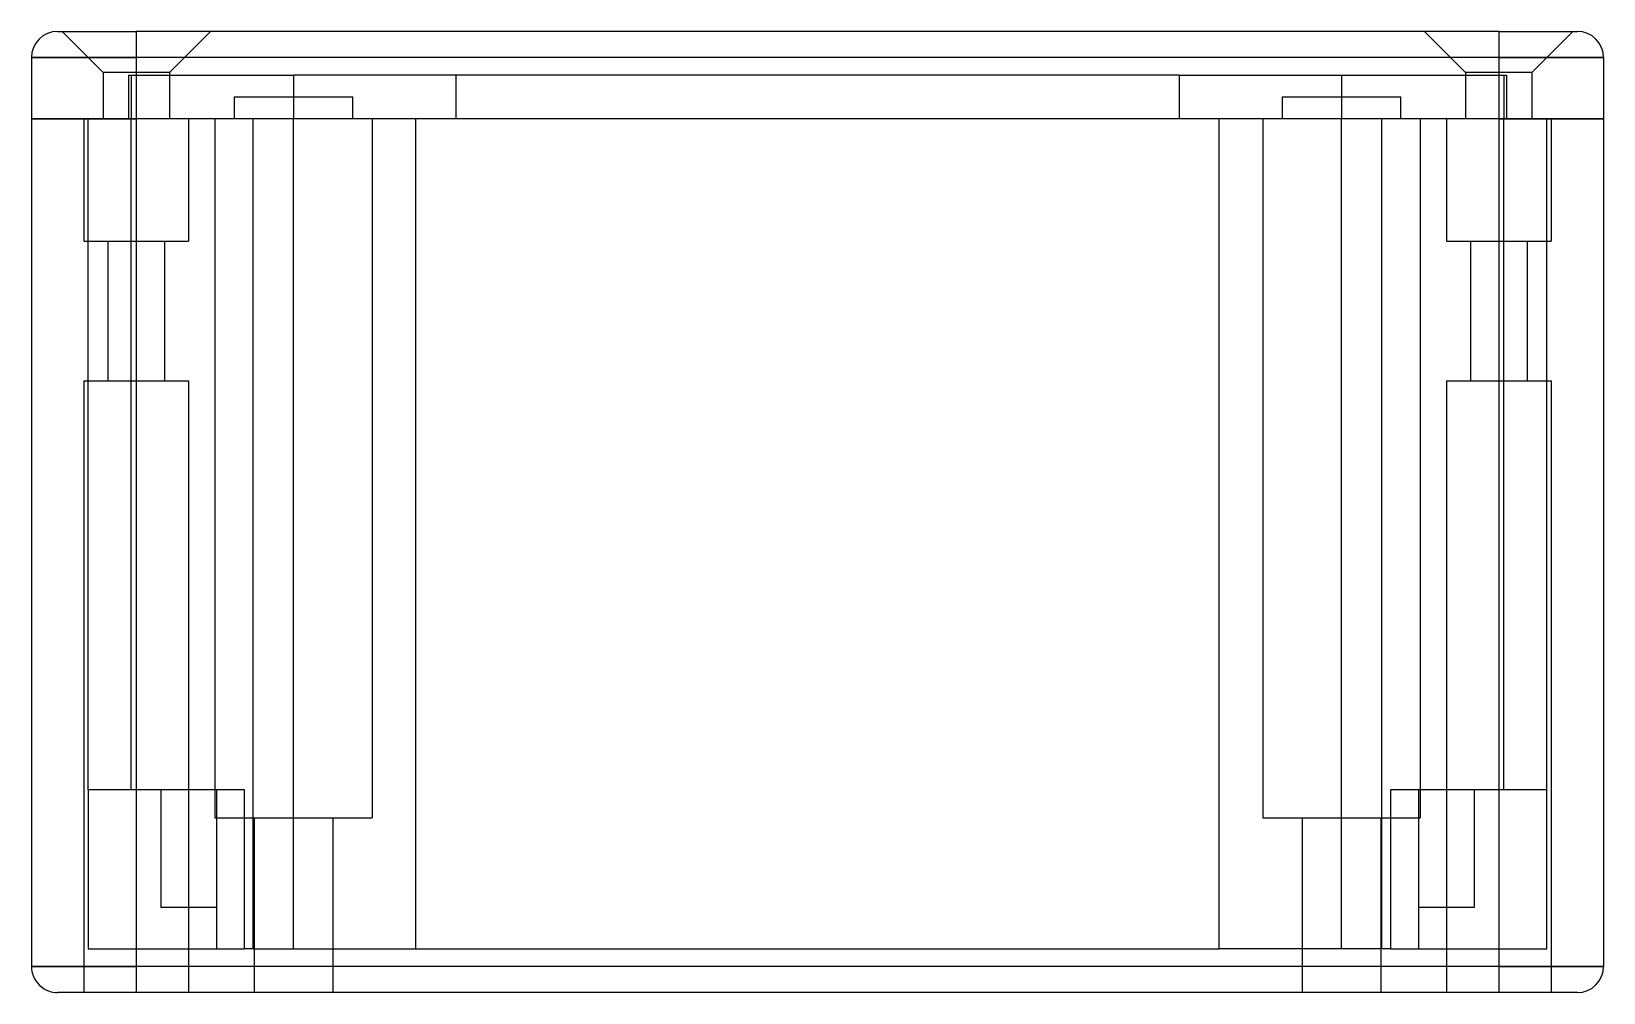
# Model space of a CAD drawing. Header units: millimetres. Extents: x -45 to 45, y -50 to 5.
import ezdxf

# ---------------------------------------------------------------- set-up
doc = ezdxf.new("R2010")
doc.units = ezdxf.units.MM
doc.layers.add('MAIN-1', color=7, linetype='Continuous')
doc.layers.add('MAIN-2', color=7, linetype='Continuous')

msp = doc.modelspace()

# ---------------------------------------------------------------- linework, layer by layer
at = {"layer": 'MAIN-1'}
for p, q in [((-43.5, 5), (-39, 5)), ((-39, 5), (-39, 3.5)), ((39, 5), (-39, 5)), ((39, 5), (43.5, 5)), ((39, 5), (39, 3.5)), ((-45, 3.5), (-45, 0)), ((-45, 3.5), (-39, 3.5)), ((-39, 3.5), (-39, 0)), ((39, 3.5), (-39, 3.5)), ((39, 3.5), (39, 0)), ((39, 3.5), (45, 3.5)), ((45, 3.5), (45, 0)), ((-39, 0), (-45, 0)), ((-45, 0), (-39, 0)), ((-45, 0), (-45, -48.5)), ((39, 0), (-39, 0)), ((39, 0), (-39, 0)), ((-39, 0), (-39, -48.5)), ((45, 0), (39, 0)), ((39, 0), (39, -48.5)), ((39, 0), (45, 0)), ((45, 0), (45, -48.5)), ((-45, -48.5), (-39, -48.5)), ((39, -48.5), (-39, -48.5)), ((-39, -48.5), (-39, -50)), ((39, -48.5), (45, -48.5)), ((39, -48.5), (39, -50)), ((-39, -50), (-43.5, -50)), ((39, -50), (-39, -50)), ((43.5, -50), (39, -50))]:
    msp.add_line(p, q, dxfattribs=at)
for centre, start, end in [((-43.5, 3.5), 89.99998, 179.99998), ((43.5, 3.5), 0, 89.99998), ((-43.5, -48.5), 179.99998, 270.00002), ((43.5, -48.5), 270.00002, 0)]:
    msp.add_arc(centre, 1.5, start, end, dxfattribs=at)
at = {"layer": 'MAIN-2'}
for p, q in [((-43.5, 5), (-43.5, 5)), ((-43.25, 5), (-40.9, 2.65)), ((-43.25, 5), (-40.9, 2.65)), ((-39, 5), (-39, 3.5)), ((-37.1, 2.65), (-34.75, 5)), ((-37.1, 2.65), (-34.75, 5)), ((34.75, 5), (37.1, 2.65)), ((34.75, 5), (37.1, 2.65)), ((39, 5), (39, 3.5)), ((40.9, 2.65), (43.25, 5)), ((40.9, 2.65), (43.25, 5)), ((43.5, 5), (43.5, 5)), ((-45, 3.5), (-45, 3.5)), ((-39, 3.5), (-45, 3.5)), ((39, 3.5), (-39, 3.5)), ((-39, 3.5), (-39, 0)), ((45, 3.5), (39, 3.5)), ((39, 3.5), (39, 0)), ((45, 3.5), (45, 3.5)), ((-39, 2.65), (-40.9, 2.65)), ((-39, 2.65), (-40.9, 2.65)), ((-40.9, 2.65), (-40.9, 0)), ((-40.9, 2.65), (-40.9, 0)), ((-39.45, 2.5), (-39.45, 0)), ((-39.45, 2.5), (-39.45, 2.5)), ((-39.45, 2.5), (-39.3, 2.5)), ((-39.3, 2.5), (-39.3, 0)), ((-39.3, 2.5), (-30, 2.5)), ((-37.1, 2.65), (-39, 2.65)), ((-37.1, 2.65), (-39, 2.65)), ((-37.1, 2.65), (-37.1, 0)), ((-37.1, 2.65), (-37.1, 0)), ((-30, 2.5), (-30, 0)), ((-30, 2.5), (-30, 2.5)), ((20.7, 2.5), (-30, 2.5)), ((-30, 2.5), (-30, 0)), ((-20.7, 2.5), (-20.7, 0)), ((-20.7, 2.5), (-20.7, 2.5)), ((20.7, 2.5), (20.7, 0)), ((20.7, 2.5), (20.7, 2.5)), ((20.7, 2.5), (30, 2.5)), ((30, 2.5), (30, 0)), ((30, 2.5), (39.45, 2.5)), ((30, 2.5), (30, 0)), ((30, 2.5), (30, 2.5)), ((39, 2.65), (37.1, 2.65)), ((39, 2.65), (37.1, 2.65)), ((37.1, 2.65), (37.1, 0)), ((37.1, 2.65), (37.1, 0)), ((40.9, 2.65), (39, 2.65)), ((40.9, 2.65), (39, 2.65)), ((39.3, 2.5), (39.3, 0)), ((39.45, 2.5), (39.45, 0)), ((39.45, 2.5), (39.45, 2.5)), ((40.9, 2.65), (40.9, 0)), ((40.9, 2.65), (40.9, 0)), ((-33.4, 1.25), (-30, 1.25)), ((-33.4, 1.25), (-33.4, 0)), ((-30, 1.25), (-26.6, 1.25)), ((-26.6, 0), (-26.6, 1.25)), ((26.6, 1.25), (30, 1.25)), ((26.6, 1.25), (26.6, 0)), ((30, 1.25), (33.4, 1.25)), ((33.4, 0), (33.4, 1.25)), ((-45, 0), (-45, 0)), ((-45, 0), (-45, 0)), ((-42, 0), (-42, -7)), ((-42, 0), (-42, -7)), ((-41.75, -38.4), (-41.75, 0)), ((-41.75, 0), (-41.75, 0)), ((-39.45, 0), (-39.45, 0)), ((-39.3, -38.4), (-39.3, 0)), ((-39, 0), (-39, -48.5)), ((-36, 0), (-36, -7)), ((-36, 0), (-36, -7)), ((-34.5, 0), (-34.5, -40)), ((-32.3, -47.5), (-32.3, 0)), ((-32.3, 0), (-32.3, 0)), ((-30, 0), (-30, 0)), ((-30, -47.5), (-30, 0)), ((-25.5, 0), (-25.5, -40)), ((-23, -47.5), (-23, 0)), ((-23, 0), (-23, 0)), ((-20.7, 0), (-20.7, 0)), ((20.7, 0), (20.7, 0)), ((23, -47.5), (23, 0)), ((23, 0), (23, 0)), ((25.5, 0), (25.5, -40)), ((30, 0), (30, 0)), ((30, -47.5), (30, 0)), ((32.3, -47.5), (32.3, 0)), ((32.3, 0), (32.3, 0)), ((34.5, 0), (34.5, -40)), ((36, 0), (36, -7)), ((36, 0), (36, -7)), ((39, 0), (39, -48.5)), ((39.3, -38.4), (39.3, 0)), ((39.45, 0), (39.45, 0)), ((41.75, -38.4), (41.75, 0)), ((41.75, 0), (41.75, 0)), ((42, 0), (42, -7)), ((42, 0), (42, -7)), ((45, 0), (45, 0)), ((45, 0), (45, 0)), ((-42, -7), (-39, -7)), ((-40.621, -7), (-40.621, -15)), ((-40.621, -7), (-40.621, -15)), ((-39, -7), (-36, -7)), ((-37.379, -7), (-37.379, -15)), ((-37.379, -7), (-37.379, -15)), ((36, -7), (39, -7)), ((37.379, -7), (37.379, -15)), ((37.379, -7), (37.379, -15)), ((39, -7), (42, -7)), ((40.621, -7), (40.621, -15)), ((40.621, -7), (40.621, -15)), ((-42, -15), (-39, -15)), ((-42, -15), (-42, -50)), ((-42, -15), (-42, -50)), ((-39, -15), (-36, -15)), ((-36, -15), (-36, -50)), ((-36, -15), (-36, -50)), ((36, -15), (39, -15)), ((36, -15), (36, -50)), ((36, -15), (36, -50)), ((39, -15), (42, -15)), ((42, -15), (42, -50)), ((42, -15), (42, -50)), ((-41.75, -38.4), (-41.75, -38.4)), ((-41.75, -38.4), (-41.75, -47.5)), ((-41.75, -38.4), (-41.75, -38.4)), ((-39.3, -38.4), (-41.75, -38.4)), ((-32.8, -38.4), (-39.3, -38.4)), ((-37.6, -38.4), (-37.6, -45.125)), ((-37.6, -38.4), (-37.6, -45.125)), ((-34.4, -38.4), (-34.4, -47.5)), ((-34.4, -38.4), (-34.4, -47.5)), ((-34.4, -38.4), (-34.4, -45.125)), ((-34.4, -38.4), (-34.4, -45.125)), ((-32.8, -38.4), (-32.8, -38.4)), ((-32.8, -38.4), (-32.8, -38.4)), ((-32.8, -47.5), (-32.8, -38.4)), ((32.8, -38.4), (32.8, -38.4)), ((41.75, -38.4), (32.8, -38.4)), ((32.8, -38.4), (32.8, -47.5)), ((32.8, -38.4), (32.8, -38.4)), ((34.4, -38.4), (34.4, -47.5)), ((34.4, -38.4), (34.4, -47.5)), ((34.4, -38.4), (34.4, -45.125)), ((34.4, -38.4), (34.4, -45.125)), ((37.6, -38.4), (37.6, -45.125)), ((37.6, -38.4), (37.6, -45.125)), ((41.75, -38.4), (41.75, -38.4)), ((41.75, -47.5), (41.75, -38.4)), ((41.75, -38.4), (41.75, -38.4)), ((-34.5, -40), (-30, -40)), ((-32.25, -40), (-32.25, -50)), ((-30, -40), (-25.5, -40)), ((-27.75, -40), (-27.75, -50)), ((25.5, -40), (30, -40)), ((27.75, -40), (27.75, -50)), ((30, -40), (34.5, -40)), ((32.25, -40), (32.25, -50)), ((-36, -45.125), (-37.6, -45.125)), ((-34.4, -45.125), (-36, -45.125)), ((36, -45.125), (34.4, -45.125)), ((37.6, -45.125), (36, -45.125)), ((-41.75, -47.5), (-41.75, -47.5)), ((-41.75, -47.5), (-34.4, -47.5)), ((-34.4, -47.5), (-32.8, -47.5)), ((-32.8, -47.5), (-32.8, -47.5)), ((-32.8, -47.5), (-32.8, -47.5)), ((-32.3, -47.5), (-32.8, -47.5)), ((-32.3, -47.5), (-32.3, -47.5)), ((-32.3, -47.5), (23, -47.5)), ((-23, -47.5), (-23, -47.5)), ((23, -47.5), (23, -47.5)), ((30, -47.5), (23, -47.5)), ((32.8, -47.5), (30, -47.5)), ((32.3, -47.5), (32.3, -47.5)), ((32.8, -47.5), (34.4, -47.5)), ((32.8, -47.5), (32.8, -47.5)), ((32.8, -47.5), (32.8, -47.5)), ((34.4, -47.5), (41.75, -47.5)), ((41.75, -47.5), (41.75, -47.5)), ((-39, -48.5), (-45, -48.5)), ((-45, -48.5), (-45, -48.5)), ((-39, -48.5), (-39, -50)), ((39, -48.5), (-39, -48.5)), ((39, -48.5), (39, -50)), ((45, -48.5), (39, -48.5)), ((45, -48.5), (45, -48.5)), ((-43.5, -50), (-43.5, -50)), ((43.5, -50), (43.5, -50))]:
    msp.add_line(p, q, dxfattribs=at)

doc.saveas('drawing.dxf')
